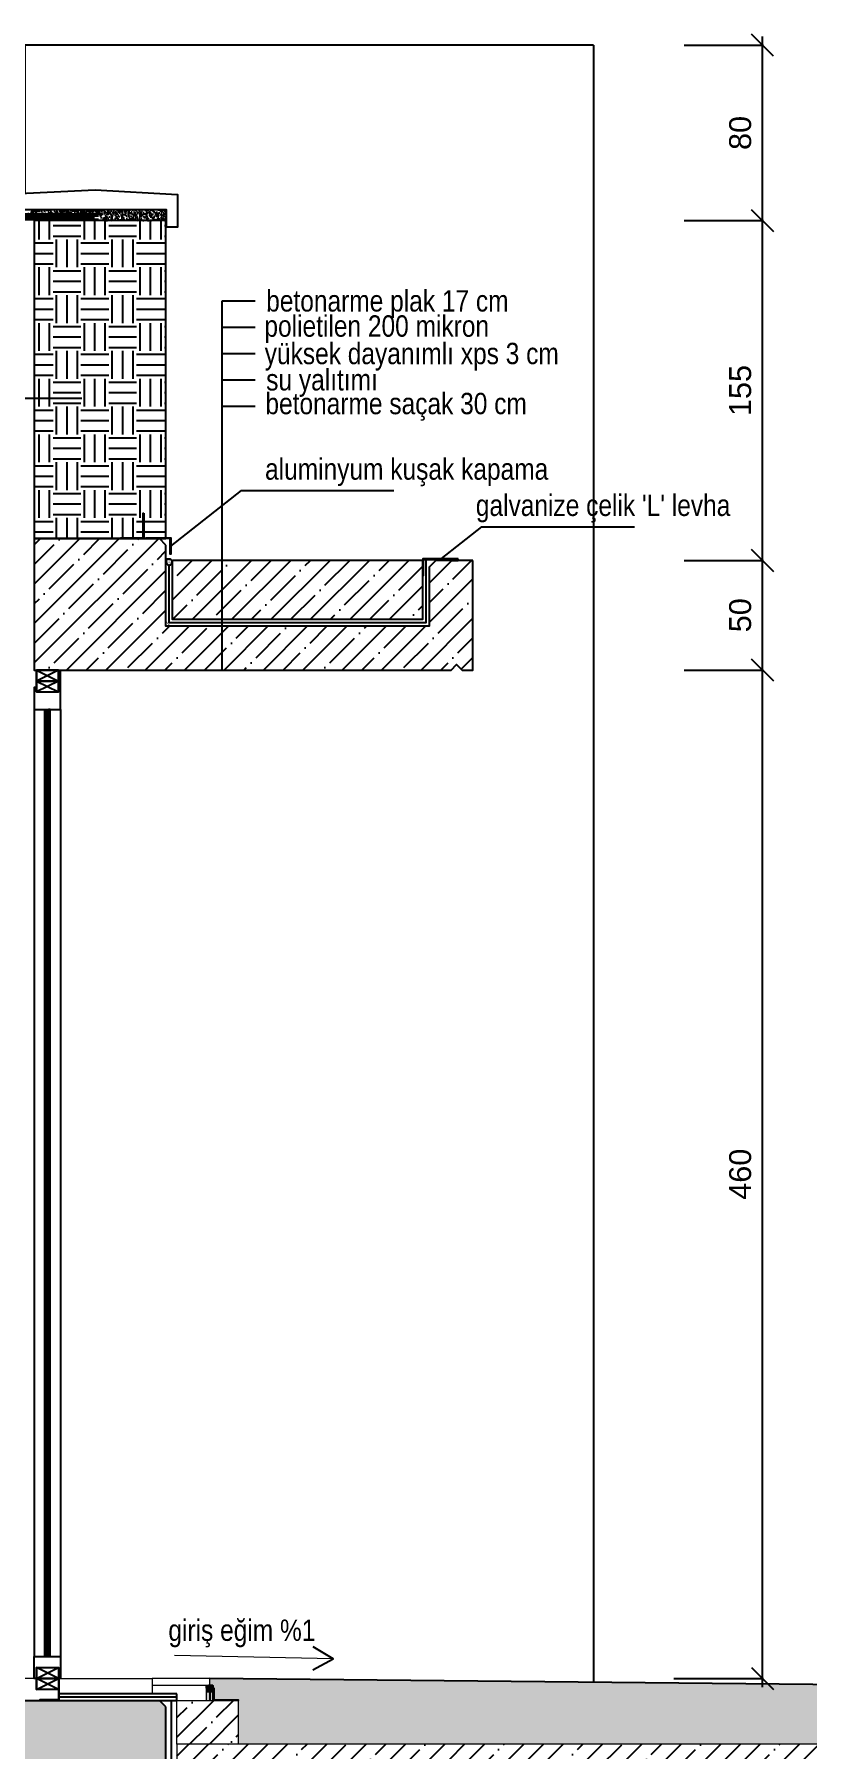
# Model space of a CAD drawing. Header units: millimetres. Extents: x 132785 to 150483, y 90225 to 103753.
# Drawn here: x 146310 to 146663, y 94406 to 95189 of the extents above; entities that cross this region are included whole.
import ezdxf
from ezdxf.enums import TextEntityAlignment as Align

# ---------------------------------------------------------------- set-up
doc = ezdxf.new("R2010")
doc.units = ezdxf.units.MM
doc.linetypes.add('DASHED2', pattern=[9.525, 6.35, -3.175])
doc.linetypes.add('HIDDEN', pattern=[0.375, 0.25, -0.125])
for name, color, linetype in [('A-dis-olcu', 2, 'Continuous'), ('A-dograma', 161, 'Continuous'), ('A-doseme', 2, 'Continuous'), ('A-earthwall', 4, 'Continuous'), ('A-fibro', 241, 'Continuous'), ('A-gorunus02', 20, 'Continuous'), ('A-HATCH-STRUCTURE', 8, 'Continuous'), ('A-izolasyon', 252, 'BATTING'), ('A-siva', 81, 'Continuous'), ('A-su_izolasyonu', 131, 'Continuous'), ('A-tarama', 252, 'Continuous'), ('A-tasiyici', 5, 'Continuous'), ('A-text', 2, 'Continuous')]:
    doc.layers.add(name, color=color, linetype=linetype)
doc.layers.add('A-STONE', color=52, linetype='Continuous', lineweight=9)
doc.layers.add('A-zemin', color=2, linetype='Continuous', lineweight=0)
doc.styles.add('ARIEL50SD', font='ARIALN.TTF', dxfattribs={"height": 9})
doc.styles.add('hastane-aks', font='arial.ttf')
doc.linetypes.add('BATTING', pattern='A,0.0001,-0.1,[134,ltypeshp.shx,S=0.1,R=0,X=-0.1,Y=0],-0.2,[134,ltypeshp.shx,S=0.1,R=180,X=0.1,Y=0],-0.1', length=0.4001)
doc.dimstyles.new('AKS-OLCU', dxfattribs={"dimscale": 0.5, "dimtxt": 20, "dimasz": 20, "dimexe": 1, "dimexo": 0, "dimgap": 10, "dimtad": 1, "dimdec": 1, "dimrnd": 0.5, "dimzin": 9, "dimdsep": 46, "dimtxsty": 'hastane-aks', "dimblk": 'hastane-aks-zeminüstü$0$_Oblique', "dimcen": 10, "dimdle": 8, "dimadec": 0, "dimazin": 0, "dimtfac": 1, "dimtdec": 1, "dimtix": 1, "dimtofl": 0, "dimtmove": 1, "dimatfit": 2, "dimldrblk": 'ARCHTICK', "dimfxl": 20, "dimtolj": 1, "dimtzin": 0, "dimarcsym": 0})
pattern_1 = [(45, (-291606.776, -4030952.553), (-8.98025612, 8.98025612), []), (45, (-291597.796, -4030952.553), (-8.98025612, 8.98025612), [15.875, -3.175, 0, -3.175])]
pattern_2 = [(45, (-318170.982, -4025062.451), (-8.98025612, 8.98025612), []), (45, (-318162.002, -4025062.451), (-8.98025612, 8.98025612), [15.875, -3.175, 0, -3.175])]

# ---------------------------------------------------------------- blocks, each defined once
blk = doc.blocks.new('hastane-aks-zeminüstü$0$_Oblique')
at = {"color": 0, "linetype": 'ByBlock', "lineweight": -2}
blk.add_line((-0.5, -0.5), (0.5, 0.5), dxfattribs=at)
blk = doc.blocks.new('*D26')
at = {"layer": 'A-dis-olcu', "color": 0, "lineweight": -2, "transparency": 16777216}
for p, q in [((146642.22, 94434.97), (146642.22, 94902.97)), ((146606.56, 94898.97), (146642.72, 94898.97)), ((146601.87, 94438.97), (146642.72, 94438.97))]:
    blk.add_line(p, q, dxfattribs=at)
at = {"layer": 'A-dis-olcu', "color": 0, "lineweight": -2, "transparency": 16777216, "xscale": 10, "yscale": 10, "zscale": 10}
for p, rotation in [((146642.22, 94898.97), 90), ((146642.22, 94438.97), 270)]:
    blk.add_blockref('hastane-aks-zeminüstü$0$_Oblique', p, dxfattribs=dict(at, rotation=rotation))
at = {"layer": 'A-dis-olcu', "color": 0, "transparency": 16777216, "insert": (146632.15, 94668.97), "char_height": 10, "attachment_point": 5, "rotation": 90, "style": 'hastane-aks'}
blk.add_mtext('\\A1;460', dxfattribs=at)
blk = doc.blocks.new('_ArchTick')
at = {"color": 0, "linetype": 'ByBlock', "const_width": 0.15}
blk.add_lwpolyline([(-0.5, -0.5), (0.5, 0.5)], dxfattribs=at)
blk = doc.blocks.new('*D27')
at = {"layer": 'A-dis-olcu', "color": 0, "lineweight": -2, "transparency": 16777216}
for p, q in [((146606.56, 94948.97), (146642.72, 94948.97)), ((146642.22, 94894.97), (146642.22, 94952.97)), ((146606.56, 94898.97), (146642.72, 94898.97))]:
    blk.add_line(p, q, dxfattribs=at)
at = {"layer": 'A-dis-olcu', "color": 0, "lineweight": -2, "transparency": 16777216, "xscale": 10, "yscale": 10, "zscale": 10}
for p, rotation in [((146642.22, 94948.97), 90), ((146642.22, 94898.97), 270)]:
    blk.add_blockref('hastane-aks-zeminüstü$0$_Oblique', p, dxfattribs=dict(at, rotation=rotation))
at = {"layer": 'A-dis-olcu', "color": 0, "transparency": 16777216, "insert": (146632.15, 94923.97), "char_height": 10, "attachment_point": 5, "rotation": 90, "style": 'hastane-aks'}
blk.add_mtext('\\A1;50', dxfattribs=at)
blk = doc.blocks.new('*D28')
at = {"layer": 'A-dis-olcu', "color": 0, "lineweight": -2, "transparency": 16777216}
for p, q in [((146642.22, 94944.97), (146642.22, 95107.97)), ((146606.56, 95103.97), (146642.72, 95103.97)), ((146606.56, 94948.97), (146642.72, 94948.97))]:
    blk.add_line(p, q, dxfattribs=at)
at = {"layer": 'A-dis-olcu', "color": 0, "lineweight": -2, "transparency": 16777216, "xscale": 10, "yscale": 10, "zscale": 10}
for p, rotation in [((146642.22, 95103.97), 90), ((146642.22, 94948.97), 270)]:
    blk.add_blockref('hastane-aks-zeminüstü$0$_Oblique', p, dxfattribs=dict(at, rotation=rotation))
at = {"layer": 'A-dis-olcu', "color": 0, "transparency": 16777216, "insert": (146632.15, 95026.47), "char_height": 10, "attachment_point": 5, "rotation": 90, "style": 'hastane-aks'}
blk.add_mtext('\\A1;155', dxfattribs=at)
blk = doc.blocks.new('*D29')
at = {"layer": 'A-dis-olcu', "color": 0, "lineweight": -2, "transparency": 16777216}
for p, q in [((146606.56, 95183.97), (146642.72, 95183.97)), ((146642.22, 95099.97), (146642.22, 95187.97)), ((146606.56, 95103.97), (146642.72, 95103.97))]:
    blk.add_line(p, q, dxfattribs=at)
at = {"layer": 'A-dis-olcu', "color": 0, "lineweight": -2, "transparency": 16777216, "xscale": 10, "yscale": 10, "zscale": 10}
for p, rotation in [((146642.22, 95183.97), 90), ((146642.22, 95103.97), 270)]:
    blk.add_blockref('hastane-aks-zeminüstü$0$_Oblique', p, dxfattribs=dict(at, rotation=rotation))
at = {"layer": 'A-dis-olcu', "color": 0, "transparency": 16777216, "insert": (146632.15, 95143.97), "char_height": 10, "attachment_point": 5, "rotation": 90, "style": 'hastane-aks'}
blk.add_mtext('\\A1;80', dxfattribs=at)

msp = doc.modelspace()

# ---------------------------------------------------------------- hatches: boundary and pattern name
at = {"layer": 'A-HATCH-STRUCTURE'}
h = msp.add_hatch(dxfattribs=at)
h.set_pattern_fill('AR-CONC', color=252, scale=0.02, style=0)
h.set_pattern_definition([(50, (142620.91, 94428.9673), (3.6436934, -0.3187817), [0.381, -4.191]), (355, (142620.91, 94428.9673), (-0.7048684, 3.821137), [0.3048, -3.3528117]), (100.45144, (142621.2136, 94428.9408), (2.938825, 3.502355), [0.3238, -3.561805]), (46.1842, (142620.91, 94429.9833), (5.421581, -0.8408466), [0.5715, -6.2865]), (96.63556, (142621.362, 94429.9133), (4.748083, 4.9485225), [0.4857005, -5.342712]), (351.18415, (142620.91, 94429.9833), (4.748083, 4.9485225), [0.457199, -5.029195]), (21, (142621.418, 94429.7293), (3.0322878, -2.045304), [0.381, -4.191]), (326, (142621.418, 94429.7293), (1.2360406, 3.6837593), [0.3048, -3.3528]), (71.45145, (142621.6706, 94429.559), (4.2683284, 1.6384554), [0.3238, -3.5617988]), (37.5, (142620.91, 94428.9673), (0.06177207, 1.69110078), [0, -3.31216, 0, -3.4036, 0, -3.3655]), (7.5, (142620.91, 94428.9673), (1.33639325, 2.0036115), [0, -1.94056, 0, -3.23596, 0, -1.2827]), (327.5, (142619.7771, 94428.9673), (2.7118119, -0.1145749), [0, -1.27, 0, -3.9624, 0, -5.2578]), (317.5, (142619.269, 94428.9673), (2.9625836, 0.5085298), [0, -1.651, 0, -2.63144, 0, -3.7338])])
h.paths.add_polyline_path([(146370.274, 95103.967), (146370.274, 95108.967), (146307.274, 95108.967), (146307.274, 95106.967), (146340.274, 95106.967), (146340.274, 95103.967)])
h = msp.add_hatch(dxfattribs=at)
h.set_pattern_fill('AR-CONC', color=252, scale=0.02, style=0)
h.set_pattern_definition([(50, (145595.014, 94428.9673), (3.643693, -0.318782), [0.381, -4.191]), (355, (145595.014, 94428.9673), (-0.704868, 3.821137), [0.3048, -3.352812]), (100.45144, (145595.3177, 94428.9408), (2.938825, 3.502355), [0.3238, -3.561805]), (46.1842, (145595.014, 94429.9833), (5.42158, -0.840847), [0.5715, -6.2865]), (96.63556, (145595.466, 94429.9133), (4.748083, 4.948522), [0.4857, -5.342712]), (351.18415, (145595.014, 94429.9833), (4.748083, 4.948522), [0.4572, -5.029195]), (21, (145595.522, 94429.7293), (3.032288, -2.045304), [0.381, -4.191]), (326, (145595.522, 94429.7293), (1.23604, 3.68376), [0.3048, -3.3528]), (71.45145, (145595.7748, 94429.559), (4.268328, 1.638455), [0.3238, -3.561799]), (37.5, (145595.0141, 94428.9673), (0.061772, 1.6911008), [0, -3.31216, 0, -3.4036, 0, -3.3655]), (7.5, (145595.014, 94428.9673), (1.3363933, 2.0036115), [0, -1.94056, 0, -3.23596, 0, -1.2827]), (327.5, (145593.8812, 94428.9673), (2.7118119, -0.1145749), [0, -1.27, 0, -3.9624, 0, -5.2578]), (317.5, (145593.3732, 94428.9673), (2.9625836, 0.50853), [0, -1.651, 0, -2.63144, 0, -3.7338])])
h.paths.add_polyline_path([(146370.274, 95103.967), (146370.274, 95108.967), (146307.274, 95108.967), (146307.274, 95106.967), (146340.274, 95106.967), (146340.274, 95103.967)])
at = {"layer": 'A-tarama'}
h = msp.add_hatch(dxfattribs=at)
h.set_pattern_fill('EARTH', color=252, scale=2)
h.set_pattern_definition([(0, (-318170.982, -4025062.451), (12.7, 12.7), [12.7, -12.7]), (0, (-318170.982, -4025057.688), (12.7, 12.7), [12.7, -12.7]), (0, (-318170.982, -4025052.926), (12.7, 12.7), [12.7, -12.7]), (90, (-318169.395, -4025051.338), (-12.7, 12.7), [12.7, -12.7]), (90, (-318164.632, -4025051.338), (-12.7, 12.7), [12.7, -12.7]), (90, (-318159.87, -4025051.338), (-12.7, 12.7), [12.7, -12.7])])
h.paths.add_polyline_path([(146370.274, 95103.967), (146310.274, 95103.967), (146310.274, 94958.967), (146370.274, 94958.967)])
h = msp.add_hatch(dxfattribs=at)
h.set_pattern_fill('ANSI35', color=252, scale=2, style=0)
h.set_pattern_definition([(45, (-318170.982, -4025064.082), (-8.98025612, 8.98025612), []), (45, (-318162.002, -4025064.082), (-8.98025612, 8.98025612), [15.875, -3.175, 0, -3.175])])
h.paths.add_polyline_path([(146395.992, 94918.967), (146370.274, 94918.967), (146370.274, 94955.967), (146367.274, 94958.967), (146310.274, 94958.967), (146310.274, 94898.967), (146395.992, 94898.967)])
h.paths.add_polyline_path([(146510.274, 94948.967), (146493.287, 94948.967), (146490.287, 94945.967), (146490.287, 94929.442), (146490.287, 94918.967), (146395.992, 94918.967), (146395.992, 94898.967), (146500.274, 94898.967), (146502.774, 94901.467), (146505.274, 94898.967), (146510.274, 94898.967)])
h = msp.add_hatch(dxfattribs=at)
h.set_pattern_fill('DOTS', color=252, scale=0.2, style=0)
h.set_pattern_definition([(180, (148638.643, 94520.48252), (-0.15875, 0.3175), [0, -0.3175])])
edge = h.paths.add_edge_path()
edge.add_line((146371.774, 94949.62), (146370.678, 94949.62))
edge.add_arc((146370.678, 94949.32), 0.3, 90, 180)
edge.add_line((146370.378, 94949.32), (146370.378, 94948.22))
edge.add_arc((146371.774, 94948.22), 1.4, 175.336337, 450)
h = msp.add_hatch(dxfattribs=at)
h.set_pattern_fill('ANSI35', color=252, scale=2, style=0)
h.set_pattern_definition(pattern_2)
h.paths.add_polyline_path([(146487.287, 94948.967), (146485.774, 94948.967), (146395.992, 94948.967), (146395.994, 94921.962), (146487.289, 94921.977)])
h.paths.add_polyline_path([(146395.992, 94948.967), (146373.274, 94948.967), (146373.275, 94921.958), (146395.994, 94921.962)])
h = msp.add_hatch(dxfattribs=at)
h.set_pattern_fill('ANSI35', color=252, scale=2, style=0)
h.set_pattern_definition(pattern_1)
h.paths.add_polyline_path([(146370.274, 94425.967), (146367.274, 94428.967), (143410.274, 94428.967), (143410.274, 94448.967), (143353.274, 94448.967), (143350.274, 94445.967), (143350.274, 94078.967), (143303.274, 94078.967), (143300.274, 94075.967), (143300.274, 94028.967), (146420.274, 94028.967), (146420.274, 94078.967), (146370.274, 94078.967)])
h.paths.add_polyline_path([(144856.266, 94398.967), (144856.266, 94078.967), (143380.274, 94078.967), (143380.339, 94398.967)], flags=16)
h.paths.add_polyline_path([(144056.274, 94328.967), (144075.274, 94328.967), (144075.274, 94308.967), (144056.274, 94308.967)], flags=0)
h.paths.add_polyline_path([(144325.274, 94328.967), (144344.274, 94328.967), (144344.274, 94308.967), (144325.274, 94308.967)], flags=0)
h.paths.add_polyline_path([(144881.7, 94398.967), (145368.143, 94398.967), (145368.143, 94078.967), (144881.7, 94078.967)], flags=16)
h.paths.add_polyline_path([(146340.274, 94398.967), (146340.274, 94078.967), (145393.243, 94078.967), (145393.243, 94398.967)], flags=16)
msp.add_hatch(color=252, dxfattribs=at).paths.add_polyline_path([(146312.774, 94428.967), (146321.574, 94428.967), (146321.574, 94443.382), (146321.274, 94443.383), (146321.274, 94429.267), (146312.774, 94429.267)])
h = msp.add_hatch(dxfattribs=at)
h.set_pattern_fill('ANSI35', color=252, scale=2, style=0)
h.set_pattern_definition(pattern_1)
h.paths.add_polyline_path([(146768.023, 94410.19), (146768.023, 94300.19), (146808.023, 94300.19), (146808.023, 94330.19), (146788.023, 94330.19), (146788.023, 94383.463), (146897.375, 94328.967), (147045.364, 94328.967), (147045.364, 94322.745), (147239.252, 94322.745), (147325.694, 94283.217), (147351.265, 94283.217), (147351.265, 94244.717), (147331.265, 94244.717), (147331.265, 94214.717), (147371.265, 94214.717), (147371.265, 94230.94), (147371.265, 94265.19), (147371.265, 94293.967), (147338.255, 94293.967), (147338.255, 94308.967), (147305.353, 94308.967), (147307.353, 94325.967), (147274.551, 94325.967), (147272.551, 94338.967), (147239.845, 94338.967), (147239.845, 94353.967), (147077.589, 94353.967), (147077.589, 94357.467), (147045.364, 94357.467), (147045.364, 94360.19), (146890.186, 94360.19), (146890.186, 94365.19), (146858.321, 94365.19), (146858.321, 94380.19), (146826.506, 94380.19), (146826.506, 94395.19), (146794.741, 94395.19), (146794.741, 94410.19)])
h.paths.add_polyline_path([(146763.023, 94340.467), (146763.023, 94434.19), (146748.023, 94434.19), (146748.023, 94408.967), (146375.274, 94408.967), (146375.274, 94370.467), (146375.274, 94340.467), (146415.274, 94340.467), (146415.274, 94370.467), (146395.274, 94370.467), (146395.274, 94388.967), (146743.023, 94388.967), (146743.023, 94370.467), (146723.023, 94370.467), (146723.023, 94340.467)])
h = msp.add_hatch(dxfattribs=at)
h.set_pattern_fill('AR-CONC', color=252, scale=0.05, style=0)
h.set_pattern_definition([(50, (-318170.982, -4025062.451), (9.10923345, -0.796954277), [0.9525, -10.4775]), (355, (-318170.982, -4025062.451), (-1.762171071, 9.552842262), [0.762, -8.382029209]), (100.4514447, (-318170.223, -4025062.517), (7.347062355, 8.755887596), [0.80950044, -8.90451223]), (46.1842, (-318170.982, -4025059.911), (13.553952045, -2.102116397), [1.42875, -15.71625]), (96.6355576, (-318169.853, -4025060.086), (11.870206703, 12.37130623), [1.214251157, -13.35678041]), (351.18415117, (-318170.982, -4025059.911), (11.870206703, 12.37130623), [1.142998353, -12.572986596]), (21, (-318169.712, -4025060.546), (7.580719563, -5.11325991), [0.9525, -10.4775]), (326, (-318169.712, -4025060.546), (3.090101417, 9.209398306), [0.762, -8.382]), (71.451445, (-318169.081, -4025060.972), (10.670820964, 4.096138444), [0.80950044, -8.90449688]), (37.5, (-318170.9823, -4025062.451), (0.1544301625, 4.2277519437), [0, -8.2804, 0, -8.509, 0, -8.41375]), (7.5, (-318170.9823, -4025062.451), (3.3409831255, 5.009028741), [0, -4.8514, 0, -8.0899, 0, -3.20675]), (327.5, (-318173.8144, -4025062.451), (6.7795297583, -0.2864371996), [0, -3.175, 0, -9.906, 0, -13.1445]), (317.5, (-318175.0844, -4025062.451), (7.406459069, 1.271324552), [0, -4.1275, 0, -6.5786, 0, -9.3345])])
h.paths.add_polyline_path([(146748.023, 94434.19), (146768.023, 94434.19), (146768.023, 94435.19), (146390.274, 94438.967), (146390.274, 94435.967), (146388.774, 94435.967), (146388.774, 94428.967), (146403.274, 94428.967), (146403.274, 94408.967), (146748.023, 94408.967)])
edge = h.paths.add_edge_path(flags=16)
edge.add_line((146390.274, 94435.867), (146391.369, 94435.867))
edge.add_arc((146391.369, 94435.567), 0.3, 0, 90, ccw=False)
edge.add_line((146391.669, 94435.567), (146391.669, 94434.581))
edge.add_arc((146390.274, 94434.467), 1.4, -270, 4.663663, ccw=False)
h = msp.add_hatch(dxfattribs=at)
h.set_pattern_fill('DOTS', color=252, scale=0.2, style=0)
h.set_pattern_definition([(180, (148834.1371, 94006.72997), (-0.15875, 0.3175), [0, -0.3175])])
edge = h.paths.add_edge_path()
edge.add_line((146390.274, 94435.867), (146391.369, 94435.867))
edge.add_arc((146391.369, 94435.567), 0.3, 0, 90, ccw=False)
edge.add_line((146391.669, 94435.567), (146391.669, 94434.467))
edge.add_arc((146390.274, 94434.467), 1.4, 90, 364.663663)
h = msp.add_hatch(dxfattribs=at)
h.set_pattern_fill('ANSI35', color=252, scale=2, style=0)
h.set_pattern_definition(pattern_2)
h.paths.add_polyline_path([(146403.274, 94428.967), (146375.274, 94428.967), (146375.274, 94408.967), (146403.274, 94408.967)])

# ---------------------------------------------------------------- linework, layer by layer
at = {"layer": 'A-dis-olcu', "color": 252}
msp.add_line((146763.023, 94435.19), (146390.274, 94438.967), dxfattribs=at)
for points in [[(146565.219, 95183.967), (146305.981, 95183.967), (146305.981, 95116.447)], [(146565.219, 95183.967), (146565.219, 94437.218)], [(146372.574, 94955.517), (146404.677, 94980.828), (146474.174, 94980.828)], [(146495.802, 94949.649), (146514.363, 94964.282), (146583.86, 94964.282)], [(146311.274, 94890.967), (146310.274, 94890.967), (146310.274, 94880.967), (146322.274, 94880.967), (146322.274, 94890.967), (146321.274, 94890.967)], [(146311.274, 94438.967), (146310.274, 94438.967), (146310.274, 94448.967), (146322.274, 94448.967), (146322.274, 94438.967), (146321.274, 94438.967)], [(146437.235, 94442.959), (146446.519, 94447.979), (146437.443, 94453.367)]]:
    msp.add_lwpolyline(points, dxfattribs=at)
for points in [[(146321.274, 94898.967), (146311.274, 94898.967), (146311.274, 94893.967), (146321.274, 94893.967), (146321.274, 94898.967), (146311.274, 94893.967), (146311.274, 94898.967), (146321.274, 94893.967)], [(146321.274, 94893.967), (146311.274, 94893.967), (146311.274, 94888.967), (146321.274, 94888.967), (146321.274, 94893.967), (146311.274, 94888.967), (146311.274, 94893.967), (146321.274, 94888.967)], [(146315.074, 94448.967), (146315.074, 94880.967), (146315.874, 94880.967), (146315.874, 94448.967)], [(146317.474, 94448.967), (146317.474, 94880.967), (146316.674, 94880.967), (146316.674, 94448.967)], [(146321.274, 94438.967), (146311.274, 94438.967), (146311.274, 94443.967), (146321.274, 94443.967), (146321.274, 94438.967), (146311.274, 94443.967), (146311.274, 94438.967), (146321.274, 94443.967)], [(146321.274, 94433.967), (146311.274, 94433.967), (146311.274, 94438.967), (146321.274, 94438.967), (146321.274, 94433.967), (146311.274, 94438.967), (146311.274, 94433.967), (146321.274, 94438.967)]]:
    msp.add_lwpolyline(points, close=True, dxfattribs=at)
at = {"layer": 'A-dograma', "color": 252}
for p, q in [((146310.274, 94880.967), (146310.274, 94448.967)), ((146322.274, 94880.967), (146322.274, 94448.967))]:
    msp.add_line(p, q, dxfattribs=at)
at = {"layer": 'A-doseme', "color": 252}
for points in [[(146370.555, 95100.967), (146370.555, 95108.967), (146299.055, 95108.967), (146299.055, 95100.967), (146294.055, 95100.967), (146294.055, 95115.967), (146338.055, 95117.967), (146375.555, 95115.967), (146375.555, 95100.967), (146370.555, 95100.967)], [(146339.555, 95106.967), (146300.055, 95106.967), (146300.055, 95008.21), (146285.813, 94993.967)], [(146339.555, 95105.967), (146301.055, 95105.967), (146301.055, 95007.796), (146287.227, 94993.967)]]:
    msp.add_lwpolyline(points, dxfattribs=at)
at = {"layer": 'A-earthwall', "color": 252}
msp.add_lwpolyline([(146370.274, 94958.967), (146370.274, 95103.967), (146310.274, 95103.967), (146310.274, 94958.967)], close=True, dxfattribs=at)
at = {"layer": 'A-fibro', "color": 252}
msp.add_line((146322.274, 94890.967), (146322.274, 94898.967), dxfattribs=at)
at = {"layer": 'A-gorunus02', "color": 252, "ltscale": 0.5}
for points in [[(146360.274, 94970.467), (146360.274, 94958.967), (146349.774, 94958.967), (146349.774, 94959.267), (146359.974, 94959.267), (146359.974, 94970.467), (146360.274, 94970.467)], [(146361.074, 94959.267), (146372.574, 94959.267), (146372.574, 94951.767), (146372.274, 94951.767), (146372.274, 94958.967), (146361.074, 94958.967), (146361.074, 94959.267)], [(146503.487, 94949.649), (146487.487, 94949.649), (146487.487, 94942.149), (146487.787, 94942.149), (146487.787, 94949.349), (146503.487, 94949.349), (146503.487, 94949.649)], [(146312.774, 94428.967), (146321.574, 94428.967), (146321.574, 94443.382), (146321.274, 94443.383), (146321.274, 94429.267), (146312.774, 94429.267), (146312.774, 94428.967)], [(146388.774, 94434.467), (146388.774, 94434.467), (146388.774, 94435.967)], [(146403.274, 94428.967), (146391.774, 94428.967), (146391.774, 94434.467), (146392.074, 94434.467), (146392.074, 94429.267), (146403.274, 94429.267), (146403.274, 94428.967)]]:
    msp.add_lwpolyline(points, dxfattribs=at)
for points in [[(146371.774, 94949.62), (146370.678, 94949.62, 0.4142136), (146370.378, 94949.32), (146370.378, 94948.22)], [(146390.274, 94435.867), (146391.369, 94435.867, -0.4142136), (146391.669, 94435.567), (146391.669, 94434.467)]]:
    msp.add_lwpolyline(points, format="xyb", dxfattribs=at)
msp.add_lwpolyline([(146503.387, 94949.349), (146500.387, 94949.349, 0.4142136), (146500.287, 94949.249), (146500.287, 94949.067, 0.4142136), (146500.387, 94948.967), (146503.387, 94948.967, 0.4142136), (146503.487, 94949.067), (146503.487, 94949.249, 0.4142136)], format="xyb", close=True, dxfattribs=at)
for centre, start, end in [((146371.774, 94948.22), 175.336337, 90), ((146390.274, 94434.467), 90, 4.663663)]:
    msp.add_arc(centre, 1.4, start, end, dxfattribs=at)
at = {"layer": 'A-izolasyon', "color": 252, "ltscale": 3}
msp.add_lwpolyline([(146488.787, 94948.967), (146488.787, 94920.472), (146371.774, 94920.463), (146371.774, 94946.638)], dxfattribs=at)
at = {"layer": 'A-izolasyon', "color": 252, "ltscale": 4}
for points in [[(146390.274, 94432.967), (146390.274, 94428.967)], [(146375.274, 94430.467), (146321.274, 94430.467)]]:
    msp.add_lwpolyline(points, dxfattribs=at)
at = {"layer": 'A-izolasyon', "color": 252, "ltscale": 5}
msp.add_lwpolyline([(146422.774, 94018.967), (146422.774, 94077.003), (146418.309, 94081.467), (146374.433, 94081.467), (146372.774, 94083.042), (146372.774, 94428.967)], dxfattribs=at)
at = {"layer": 'A-siva', "color": 252}
for points in [[(146388.774, 94433.067), (146391.774, 94433.067)], [(146375.274, 94431.967), (146321.274, 94431.967)], [(146367.274, 94428.967), (146375.274, 94428.967)], [(146375.274, 94428.967), (146375.274, 94431.967)]]:
    msp.add_lwpolyline(points, dxfattribs=at)
at = {"layer": 'A-STONE', "color": 252}
msp.add_lwpolyline([(146388.774, 94428.967), (146388.774, 94435.967)], dxfattribs=at)
at = {"layer": 'A-su_izolasyonu', "color": 252, "linetype": 'DASHED2', "ltscale": 0.8}
msp.add_lwpolyline([(146500.287, 94948.967, 0.2, 0.2, 0), (146493.287, 94948.967, 0.2, 0.2, 0), (146490.287, 94945.967, 0.2, 0.2, 0), (146490.287, 94919.442, 0.2, 0.2, -0.4132758), (146490.187, 94919.342, 0.2, 0.2, 0), (146373.274, 94918.967, 0.2, 0.2, -0.3290931), (146370.274, 94921.967, 0.2, 0.2, 0), (146370.274, 94955.967, 0.2, 0.2, 0), (146367.274, 94958.967, 0.2, 0.2, 0), (146360.274, 94958.967, 0.2, 0.2, 0), (146360.274, 94970.467, 0, 0, 0)], format="xyseb", dxfattribs=at)
at = {"layer": 'A-su_izolasyonu', "color": 252, "linetype": 'DASHED2', "ltscale": 0.8, "const_width": 0.2}
for points in [[(146370.274, 94425.967), (146367.274, 94428.967), (146321.574, 94428.967), (146321.574, 94443.383), (146321.274, 94443.382), (146321.301, 94441.026)], [(143300.274, 94018.967), (146420.274, 94018.967), (146420.274, 94075.967), (146417.274, 94078.967), (146373.274, 94078.967), (146370.274, 94081.967), (146370.274, 94425.967)]]:
    msp.add_lwpolyline(points, dxfattribs=at)
at = {"layer": 'A-tasiyici', "color": 252}
msp.add_line((143410.274, 94428.967), (146367.274, 94428.967), dxfattribs=at)
at = {"layer": 'A-tasiyici', "color": 252, "linetype": 'HIDDEN', "ltscale": 20, "const_width": 1}
for points in [[(144860.274, 95022.023), (146287.434, 94993.467), (146301.555, 95007.589), (146301.555, 95105.467), (146337.785, 95105.467)], [(144860.274, 95021.023), (146287.848, 94992.467), (146302.555, 95007.174), (146302.555, 95104.467), (146339.555, 95104.467)]]:
    msp.add_lwpolyline(points, dxfattribs=at)
at = {"layer": 'A-tasiyici', "color": 252}
for points in [[(146370.274, 94955.967), (146367.274, 94958.967), (146310.274, 94958.967), (146310.274, 94898.967), (146500.274, 94898.967), (146502.774, 94901.467), (146505.274, 94898.967), (146510.274, 94898.967), (146510.274, 94948.967)], [(146510.274, 94948.967), (146493.287, 94948.967), (146490.287, 94945.967), (146490.287, 94918.967), (146370.274, 94918.967), (146370.274, 94955.967)], [(146487.287, 94948.967), (146485.774, 94948.967), (146485.774, 94948.967), (146373.274, 94948.967)], [(146487.287, 94948.967), (146487.287, 94921.977), (146373.274, 94921.958), (146373.274, 94948.967)], [(146370.274, 94425.967), (146367.274, 94428.967)], [(146370.274, 94078.967), (146370.274, 94425.967), (146370.274, 94425.967), (146370.274, 94425.967)]]:
    msp.add_lwpolyline(points, dxfattribs=at)
at = {"layer": 'A-tasiyici', "color": 252, "lineweight": 0}
for points in [[(146375.274, 94408.967), (146375.274, 94428.967), (146403.274, 94428.967), (146403.274, 94408.967), (146375.274, 94408.967)], [(146375.274, 94408.967), (146375.274, 94370.467), (146375.274, 94370.467), (146375.274, 94340.467), (146415.274, 94340.467), (146415.274, 94370.467), (146395.274, 94370.467), (146395.274, 94388.967), (146743.023, 94388.967), (146743.023, 94370.467), (146723.023, 94370.467), (146723.023, 94340.467), (146763.023, 94340.467), (146763.023, 94370.467), (146763.023, 94370.467), (146763.023, 94408.967)], [(146748.023, 94408.967), (146748.023, 94408.967), (146378.165, 94408.967)]]:
    msp.add_lwpolyline(points, dxfattribs=at)
at = {"layer": 'A-text', "color": 252}
for p, q in [((146395.992, 94898.967), (146395.992, 95067.378)), ((146395.992, 95067.378), (146410.992, 95067.378)), ((146395.992, 95055.378), (146410.992, 95055.378)), ((146395.992, 95043.378), (146410.992, 95043.378)), ((146395.992, 95031.378), (146410.992, 95031.378)), ((146395.992, 95019.378), (146410.992, 95019.378))]:
    msp.add_line(p, q, dxfattribs=at)
msp.add_lwpolyline([(146331.877, 95022.765), (146269.452, 95022.765)], dxfattribs=at)
at = {"layer": 'A-zemin', "color": 252}
for p, q in [((146446.519, 94447.979), (146374.237, 94449.425)), ((146321.274, 94428.967), (146321.274, 94438.967)), ((146321.274, 94438.967), (146363.995, 94438.967)), ((146363.995, 94438.967), (146363.995, 94431.967))]:
    msp.add_line(p, q, dxfattribs=at)
for points in [[(146311.274, 94438.967), (145775.274, 94438.967)], [(146390.274, 94435.967), (146390.274, 94438.967), (146363.995, 94438.967), (146363.995, 94435.967), (146390.274, 94435.967)]]:
    msp.add_lwpolyline(points, dxfattribs=at)

# ---------------------------------------------------------------- texts
at = {"layer": 'A-text', "color": 252, "style": 'ARIEL50SD'}
for s, p in [('betonarme plak 17 cm', (146415.992, 95067.378)), ('polietilen 200 mikron', (146415.173, 95055.895)), ('su yalıtımı', (146415.992, 95031.378)), ('betonarme saçak 30 cm', (146415.639, 95020.541)), ('aluminyum kuşak kapama', (146415.471, 94990.671)), ("galvanize çelik 'L' levha", (146511.581, 94974.125)), ('giriş eğim %%%1', (146371.394, 94460.979))]:
    msp.add_text(s, height=9.75, dxfattribs=at).set_placement(p, align=Align.MIDDLE_LEFT)
msp.add_text('yüksek dayanımlı xps 3 cm', height=9.75, dxfattribs=at).set_placement((146549.408, 95043.37), align=Align.MIDDLE_RIGHT)

# ---------------------------------------------------------------- dimensions: what is measured, and where the dimension line sits
at = {"layer": 'A-dis-olcu', "color": 252}
for base, p1, p2, picture, middle in [((146642.216, 95183.967), (146606.562, 95103.967), (146606.562, 95183.967), '*D29', (146632.147, 95143.967)), ((146642.216, 95103.967), (146606.562, 94948.967), (146606.562, 95103.967), '*D28', (146632.147, 95026.467)), ((146642.216, 94948.967), (146606.562, 94898.967), (146606.562, 94948.967), '*D27', (146632.147, 94923.967)), ((146642.216, 94898.967), (146601.87, 94438.967), (146606.562, 94898.967), '*D26', (146632.147, 94668.967))]:
    dim = msp.add_linear_dim(base=base, p1=p1, p2=p2, angle=90, dimstyle='AKS-OLCU', dxfattribs=at)
    dim.commit()
    dim.dimension.update_dxf_attribs({"geometry": picture, "text_midpoint": middle})

doc.saveas('drawing.dxf')
